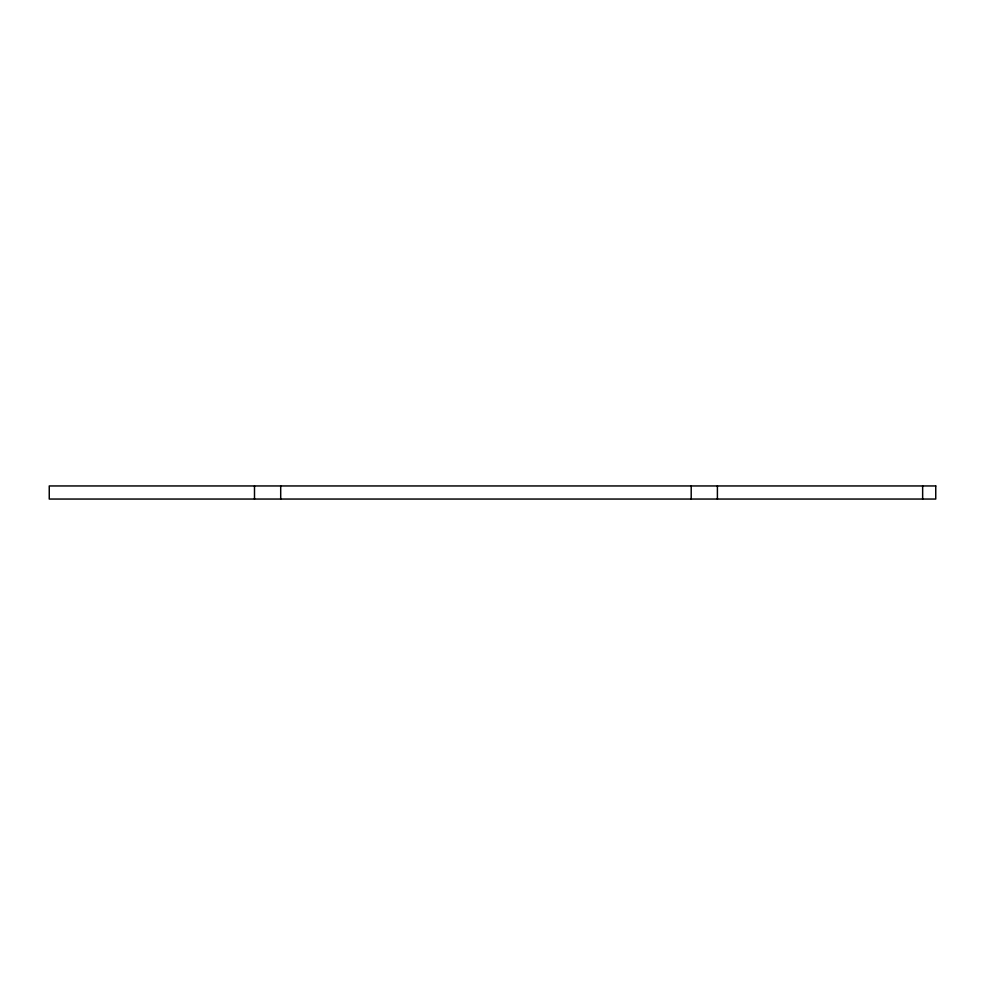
<?xml version="1.0" encoding="UTF-8"?>
<svg xmlns="http://www.w3.org/2000/svg" width="985" height="985" viewBox="0 0 985 985"><rect width="100%" height="100%" fill="white"/><g stroke="black" fill="none" stroke-linecap="round" stroke-linejoin="round"><path stroke-width="1.48" d="M922.649 485.95L922.649 499.05M717.4 485.95L717.4 499.05M691.199 485.95L691.199 499.05M280.7 485.95L280.7 499.05M254.499 485.95L254.499 499.05M935.75 485.95L49.25 485.95L49.25 499.05L935.75 499.05L935.75 485.95"/></g></svg>
